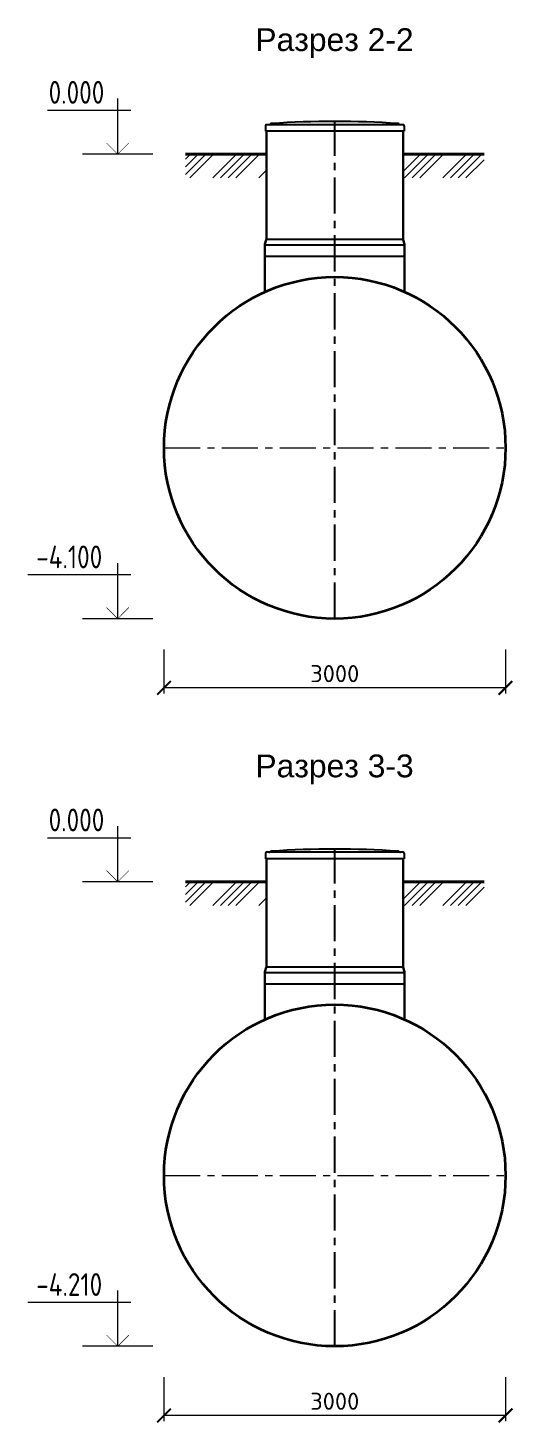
# Model space of a CAD drawing. Header units: millimetres. Extents: x 20530103 to 31271019, y 32092698 to 33532929.
# Drawn here: x 26760789 to 26765051, y 33095549 to 33107798 of the extents above; entities that cross this region are included whole.
import ezdxf

# ---------------------------------------------------------------- set-up
doc = ezdxf.new("R2010")
doc.units = ezdxf.units.MM
doc.linetypes.add('осевая', pattern=[50.8, 31.75, -6.35, 6.35, -6.35])
doc.layers.add('Системный слой', color=7, linetype='Continuous')
doc.layers.add('эколайн', color=7, linetype='Continuous', lineweight=30)
doc.styles.add('ARTEM Arial', font='simplex.shx')
doc.styles.add('GOST 2.304', font='GOST.TTF')
doc.dimstyles.new('ARTEM', dxfattribs={"dimtxt": 70, "dimasz": 50, "dimexe": 35, "dimexo": 15, "dimgap": 10, "dimtad": 1, "dimdec": 0, "dimtxsty": 'ARTEM Arial', "dimcen": 2.5, "dimclrd": 7, "dimclre": 7, "dimclrt": 7, "dimadec": 0, "dimazin": 0, "dimtfac": 1, "dimtdec": 0, "dimtmove": 0, "dimatfit": 3, "dimfxl": 1, "dimlwd": 15, "dimlwe": 15, "dimarcsym": 0})

# ---------------------------------------------------------------- blocks, each defined once
blk = doc.blocks.new('_ArchTick')
at = {"color": 0, "linetype": 'ByBlock', "const_width": 0.15}
blk.add_lwpolyline([(-0.5, -0.5), (0.5, 0.5)], dxfattribs=at)
blk = doc.blocks.new('*D156')
at = {"color": 7, "lineweight": 15, "transparency": 16777216}
for p, q in [((26761984, 33102341), (26761984, 33101954)), ((26764984, 33102341), (26764984, 33101954)), ((26764984, 33102004), (26761984, 33102004))]:
    blk.add_line(p, q, dxfattribs=at)
at = {"color": 7, "lineweight": 15, "transparency": 16777216, "xscale": 120, "yscale": 120, "zscale": 120, "rotation": 180}
blk.add_blockref('_ArchTick', (26761984, 33102004), dxfattribs=at)
at = {"color": 7, "lineweight": 15, "transparency": 16777216, "xscale": 120, "yscale": 120, "zscale": 120}
blk.add_blockref('_ArchTick', (26764984, 33102004), dxfattribs=at)
at = {"color": 7, "lineweight": 20, "transparency": 16777216, "insert": (26763484, 33102129), "char_height": 150, "attachment_point": 5, "style": 'ARTEM Arial'}
blk.add_mtext('3000', dxfattribs=at)
blk = doc.blocks.new('*D157')
at = {"color": 7, "lineweight": 15, "transparency": 16777216}
for p, q in [((26761984, 33095953), (26761984, 33095566)), ((26764984, 33095953), (26764984, 33095566)), ((26764984, 33095616), (26761984, 33095616))]:
    blk.add_line(p, q, dxfattribs=at)
at = {"color": 7, "lineweight": 15, "transparency": 16777216, "xscale": 120, "yscale": 120, "zscale": 120, "rotation": 180}
blk.add_blockref('_ArchTick', (26761984, 33095616), dxfattribs=at)
at = {"color": 7, "lineweight": 15, "transparency": 16777216, "xscale": 120, "yscale": 120, "zscale": 120}
blk.add_blockref('_ArchTick', (26764984, 33095616), dxfattribs=at)
at = {"color": 7, "lineweight": 20, "transparency": 16777216, "insert": (26763484, 33095741), "char_height": 150, "attachment_point": 5, "style": 'ARTEM Arial'}
blk.add_mtext('3000', dxfattribs=at)

msp = doc.modelspace()

# ---------------------------------------------------------------- hatches: boundary and pattern name
at = {"lineweight": 20}
h = msp.add_hatch(dxfattribs=at)
h.set_pattern_fill('ANSI34', color=256, scale=15, style=0)
h.set_pattern_definition([(45, (26532347.03, 33569871.05), (-202.05576, 202.05576), []), (45, (26532414.4, 33569871.05), (-202.05576, 202.05576), []), (45, (26532481.74, 33569871.05), (-202.05576, 202.05576), []), (45, (26532549.1, 33569871.05), (-202.05576, 202.05576), [])])
h.paths.add_polyline_path([(26762883.8895, 33106690.0908), (26762172.7913, 33106690.0908), (26762172.7913, 33106481.4838), (26762883.8895, 33106481.0118)])
h.paths.add_polyline_path([(26764794.9878, 33106690.0908), (26764083.8895, 33106690.0908), (26764083.8895, 33106481.4838), (26764794.9878, 33106481.0118)])
h = msp.add_hatch(dxfattribs=at)
h.set_pattern_fill('ANSI34', color=256, scale=15, style=0)
h.set_pattern_definition([(45, (26532347.03, 33563483.1), (-202.05576, 202.05576), []), (45, (26532414.4, 33563483.1), (-202.05576, 202.05576), []), (45, (26532481.74, 33563483.1), (-202.05576, 202.05576), []), (45, (26532549.1, 33563483.1), (-202.05576, 202.05576), [])])
h.paths.add_polyline_path([(26762883.8895, 33100302.1451), (26762172.7913, 33100302.1451), (26762172.7913, 33100093.5381), (26762883.8895, 33100093.066)])
h.paths.add_polyline_path([(26764794.9878, 33100302.1451), (26764083.8895, 33100302.1451), (26764083.8895, 33100093.5381), (26764794.9878, 33100093.066)])

# ---------------------------------------------------------------- linework, layer by layer
at = {"lineweight": 30}
for p, q in [((26762883.8895, 33106890.0908), (26762883.8895, 33105950.7255)), ((26764083.8895, 33106890.0908), (26764083.8895, 33105950.7255)), ((26762869.8895, 33105887.4854), (26762869.8895, 33105480.2814)), ((26762871.2176, 33105899.9926), (26762882.5615, 33105937.1548)), ((26764096.5615, 33105899.9926), (26764085.2176, 33105937.1548)), ((26764097.8895, 33105887.4854), (26764097.8895, 33105480.2814)), ((26762883.8895, 33100502.1451), (26762883.8895, 33099562.7798)), ((26764083.8895, 33100502.1451), (26764083.8895, 33099562.7798)), ((26762871.2176, 33099512.0468), (26762882.5615, 33099549.2091)), ((26764096.5615, 33099512.0468), (26764085.2176, 33099549.2091)), ((26762869.8895, 33099499.5397), (26762869.8895, 33099092.3356)), ((26764097.8895, 33099499.5397), (26764097.8895, 33099092.3356))]:
    msp.add_line(p, q, dxfattribs=at)
at = {"color": 1, "linetype": 'осевая', "lineweight": 25, "ltscale": 10}
for p, q in [((26763484.2571, 33102611.5392), (26763484.2793, 33106977.1338)), ((26763484.2571, 33096223.5934), (26763484.2793, 33100589.1881))]:
    msp.add_line(p, q, dxfattribs=at)
at = {"lineweight": 40}
for p, q in [((26762172.7913, 33106690.0908), (26762883.8895, 33106690.0908)), ((26764794.9878, 33106690.0908), (26764083.8895, 33106690.0908)), ((26762172.7913, 33100302.1451), (26762883.8895, 33100302.1451)), ((26764794.9878, 33100302.1451), (26764083.8895, 33100302.1451))]:
    msp.add_line(p, q, dxfattribs=at)
at = {"lineweight": 25}
for p, q in [((26762870.2224, 33105893.2396), (26764097.5567, 33105893.2396)), ((26762883.5567, 33105943.9078), (26764084.2224, 33105943.9078)), ((26762869.8895, 33105794.4854), (26764097.8895, 33105794.4854)), ((26762883.5567, 33099555.962), (26764084.2224, 33099555.962)), ((26762869.8895, 33099406.5397), (26764097.8895, 33099406.5397)), ((26762870.2224, 33099505.2939), (26764097.5567, 33099505.2939))]:
    msp.add_line(p, q, dxfattribs=at)
at = {"color": 1, "linetype": 'осевая', "lineweight": 15, "ltscale": 10}
for p, q in [((26761984.2571, 33104111.5392), (26764984.2571, 33104111.5392)), ((26761984.2571, 33097723.5934), (26764984.2571, 33097723.5934))]:
    msp.add_line(p, q, dxfattribs=at)
at = {"lineweight": 35}
for centre in [(26763484.2571, 33104111.5392), (26763484.2571, 33097723.5934)]:
    msp.add_circle(centre, 1500, dxfattribs=at)
at = {"color": 7, "lineweight": 25}
for centre, radius, start, end in [((26762905.8872, 33106963.2906), 14.8378, 270.00090244, 300.58038667), ((26762935.0869, 33106925.537), 33.0566, 102.60850985, 130.91712828), ((26763483.8895, 33098973.7154), 8003.4184, 86.01630263, 93.98369737), ((26764032.6922, 33106925.537), 33.0566, 49.08287172, 77.39149015), ((26764061.8919, 33106963.2906), 14.8378, 239.41961333, 269.99909756), ((26762905.8872, 33100575.3449), 14.8378, 270.00090244, 300.58038667), ((26762935.0869, 33100537.5913), 33.0566, 102.60850985, 130.91712828), ((26763483.8895, 33092585.7697), 8003.4184, 86.01630263, 93.98369737), ((26764032.6922, 33100537.5913), 33.0566, 49.08287172, 77.39149015), ((26764061.8919, 33100575.3449), 14.8378, 239.41961333, 269.99909756)]:
    msp.add_arc(centre, radius, start, end, dxfattribs=at)
at = {"lineweight": 30}
for centre, start, end in [((26762939.8895, 33105886.4218), 168.82142952, 180), ((26762813.8895, 33105950.7255), 348.82142952, 0), ((26764153.8895, 33105950.7255), 180, 191.17857048), ((26764027.8895, 33105886.4218), 0, 11.17857048), ((26762939.8895, 33099498.4761), 168.82142952, 180), ((26762813.8895, 33099562.7798), 348.82142952, 0), ((26764153.8895, 33099562.7798), 180, 191.17857048), ((26764027.8895, 33099498.4761), 0, 11.17857048)]:
    msp.add_arc(centre, 70, start, end, dxfattribs=at)
at = {"layer": 'Системный слой', "color": 7, "lineweight": 25}
for p, q in [((26762874.542, 33106939.5501), (26762874.542, 33106890.0908)), ((26764093.2371, 33106890.0908), (26762874.542, 33106890.0908)), ((26764084.3344, 33106948.4528), (26762883.4447, 33106948.4528)), ((26764093.2371, 33106939.5501), (26764093.2371, 33106890.0908)), ((26762874.542, 33100551.6044), (26762874.542, 33100502.1451)), ((26764093.2371, 33100502.1451), (26762874.542, 33100502.1451)), ((26764084.3344, 33100560.5071), (26762883.4447, 33100560.5071)), ((26764093.2371, 33100551.6044), (26764093.2371, 33100502.1451))]:
    msp.add_line(p, q, dxfattribs=at)
for centre, start, end in [((26762883.4447, 33106939.5501), 90, 180), ((26764084.3344, 33106939.5501), 0, 90), ((26762883.4447, 33100551.6044), 90, 180), ((26764084.3344, 33100551.6044), 0, 90)]:
    msp.add_arc(centre, 8.9027, start, end, dxfattribs=at)
at = {"layer": 'эколайн', "lineweight": 13, "ltscale": 200}
for p, q in [((26761577.3011, 33107073.8967), (26761577.3011, 33107178.5734)), ((26761577.3011, 33107073.8967), (26760960.4261, 33107073.8967)), ((26761691.6475, 33107073.8967), (26761577.3011, 33107073.8967)), ((26761577.3011, 33106690.0908), (26761577.3011, 33107073.8967)), ((26761885.7386, 33106690.0908), (26761268.8636, 33106690.0908)), ((26761577.6686, 33102995.345), (26761577.6686, 33103100.0217)), ((26761577.6686, 33102995.345), (26760788.5142, 33102995.345)), ((26761692.015, 33102995.345), (26761577.6686, 33102995.345)), ((26761577.6686, 33102611.5392), (26761577.6686, 33102995.345)), ((26761886.1061, 33102611.5392), (26761269.2311, 33102611.5392)), ((26761577.3011, 33100685.9509), (26761577.3011, 33100790.6277)), ((26761577.3011, 33100685.9509), (26760960.4261, 33100685.9509)), ((26761691.6475, 33100685.9509), (26761577.3011, 33100685.9509)), ((26761577.3011, 33100302.1451), (26761577.3011, 33100685.9509)), ((26761885.7386, 33100302.1451), (26761268.8636, 33100302.1451)), ((26761577.6686, 33096607.3993), (26761577.6686, 33096712.076)), ((26761577.6686, 33096607.3993), (26760788.5142, 33096607.3993)), ((26761692.015, 33096607.3993), (26761577.6686, 33096607.3993)), ((26761577.6686, 33096223.5934), (26761577.6686, 33096607.3993)), ((26761886.1061, 33096223.5934), (26761269.2311, 33096223.5934))]:
    msp.add_line(p, q, dxfattribs=at)
at = {"layer": 'эколайн', "linetype": 'Continuous', "lineweight": 35, "ltscale": 200, "const_width": 5}
for points in [[(26761479.0689, 33106788.323), (26761577.3011, 33106690.0908), (26761675.5333, 33106788.323)], [(26761479.4364, 33102709.7714), (26761577.6686, 33102611.5392), (26761675.9008, 33102709.7714)], [(26761479.0689, 33100400.3773), (26761577.3011, 33100302.1451), (26761675.5333, 33100400.3773)], [(26761479.4364, 33096321.8256), (26761577.6686, 33096223.5934), (26761675.9008, 33096321.8256)]]:
    msp.add_lwpolyline(points, dxfattribs=at)

# ---------------------------------------------------------------- texts
at = {"color": 7, "lineweight": 25, "char_height": 200, "attachment_point": 3, "style": 'GOST 2.304'}
for s, insert in [('{\\fArial|b0|i0|c204|p34;Разрез 2\\fArial|b0|i0|c0|p34;-\\fArial|b0|i0|c204|p34;2}', (26764176.6112, 33107795.0685)), ('{\\fArial|b0|i0|c204|p34;Разрез 3\\fArial|b0|i0|c0|p34;-\\fArial|b0|i0|c204|p34;3}', (26764176.9787, 33101418.8642))]:
    msp.add_mtext(s, dxfattribs=dict(at, insert=insert))
at = {"lineweight": 20, "char_height": 200, "width": 2065.897914, "attachment_point": 1, "style": 'GOST 2.304'}
for s, insert in [('\\pi768.59;0.000', (26760202.1308, 33107332.3737)), ('\\pi729.31;-4.100', (26760132.5551, 33103253.8221)), ('\\pi768.59;0.000', (26760202.1308, 33100944.428)), ('\\pi729.31;-4.210', (26760132.5551, 33096865.8763))]:
    msp.add_mtext(s, dxfattribs=dict(at, insert=insert))

# ---------------------------------------------------------------- dimensions: what is measured, and where the dimension line sits
at = {"lineweight": 20}
for base, p1, p2, picture, middle in [((26761984.2571, 33102003.6252), (26764984.2571, 33102355.945), (26761984.2571, 33102355.945), '*D156', (26763484.2571, 33102128.6252)), ((26761984.2571, 33095615.6795), (26764984.2571, 33095967.9993), (26761984.2571, 33095967.9993), '*D157', (26763484.2571, 33095740.6795))]:
    dim = msp.add_linear_dim(base=base, p1=p1, p2=p2, angle=180, dimstyle='ARTEM', override={"dimtxt": 150, "dimasz": 120, "dimexe": 50, "dimgap": 50, "dimblk1": 'ArchTick', "dimblk2": 'ArchTick', "dimsah": 1}, dxfattribs=at)
    dim.commit()
    dim.dimension.update_dxf_attribs({"geometry": picture, "text_midpoint": middle})

doc.saveas('drawing.dxf')
